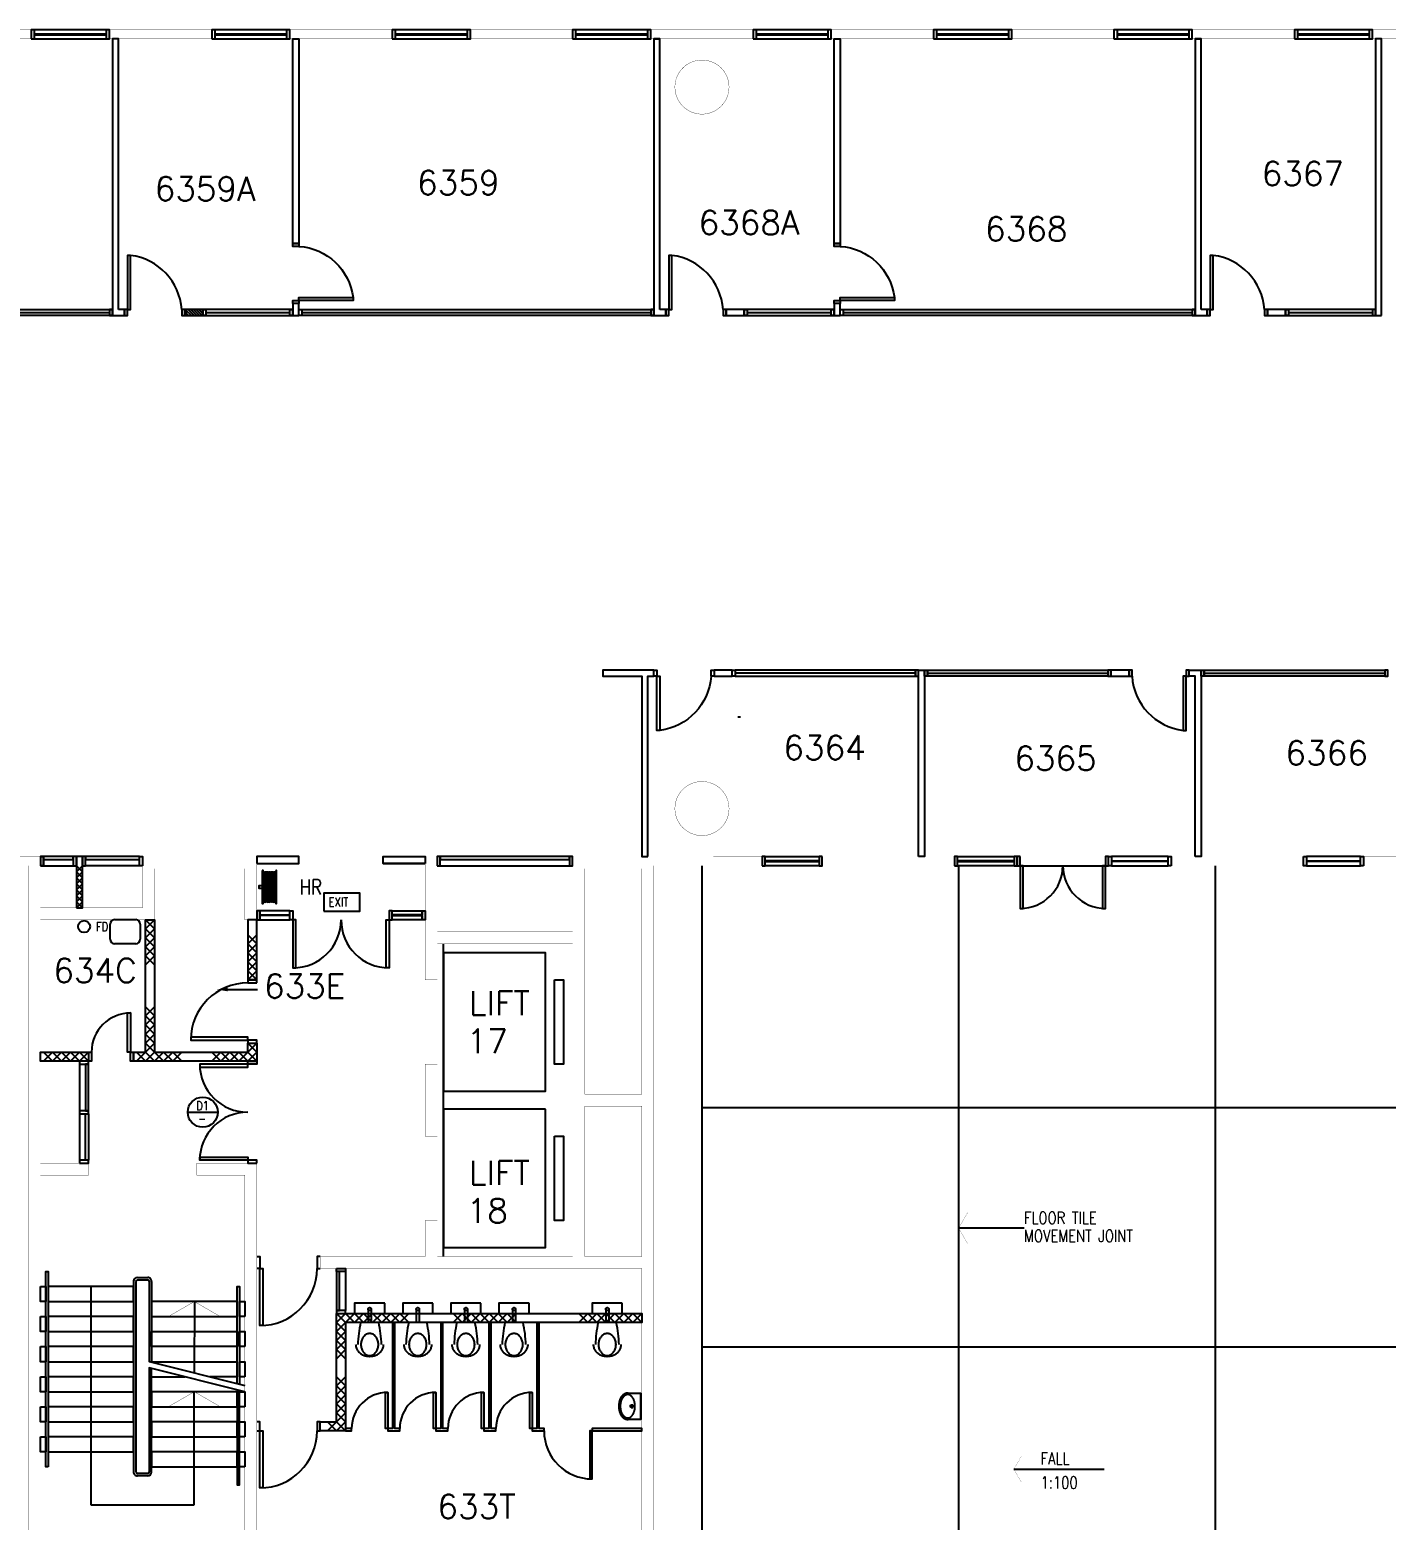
# Model space of a CAD drawing. Header units: millimetres. Extents: x -68474 to 336700, y -113450 to 53663.
# Drawn here: x 30825 to 53375, y 6964 to 31753 of the extents above; entities that cross this region are included whole.
import ezdxf

# ---------------------------------------------------------------- set-up
doc = ezdxf.new("R2010")
doc.units = ezdxf.units.MM
doc.header["$LTSCALE"] = 1000
doc.linetypes.add('S3148a$0$HIDDEN', pattern=[0.375, 0.25, -0.125])
for name, color, linetype in [('S3148a$0$05 - IC New Built Wall', 3, 'Continuous'), ('S3148a$0$11', 14, 'Continuous'), ('S3148a$0$17', 1, 'Continuous'), ('S3148a$0$20', 7, 'Continuous'), ('S3148a$0$22', 7, 'Continuous'), ('S3148a$0$23', 7, 'Continuous'), ('S3148a$0$25', 7, 'Continuous'), ('S3148a$0$29', 7, 'Continuous'), ('S3148a$0$30', 14, 'Continuous'), ('S3148a$0$42', 7, 'Continuous'), ('S3148a$0$45', 7, 'Continuous'), ('S3148a$0$49', 7, 'Continuous'), ('S3148a$0$56', 7, 'Continuous'), ('S3148a$0$6', 7, 'Continuous'), ('S3148a$0$7', 7, 'Continuous'), ('S3148a$0$NDRYWALL', 1, 'Continuous'), ('S3148a$0$ROOM-NO', 4, 'Continuous')]:
    doc.layers.add(name, color=color, linetype=linetype)
doc.styles.add('S3148a$0$STANDARD', font='SIMPLEX')

# ---------------------------------------------------------------- blocks, each defined once
blk = doc.blocks.new('S3148a$0$D1050B')
at = {"layer": 'S3148a$0$30', "color": 14, "linetype": 'Continuous'}
for points in [[(0.05, 0.15), (0.1, 0.15), (0.1, 1.1), (0.05, 1.1)], [(0, 0), (0.05, 0), (0.05, 0.15), (0, 0.15)], [(1, 0), (1.05, 0), (1.05, 0.15), (1, 0.15)]]:
    blk.add_lwpolyline(points, close=True, dxfattribs=at)
blk.add_arc((0.05, 0.15), 0.95, 0, 90, dxfattribs=at)
blk = doc.blocks.new('S3148a$0$INSINK')
at = {"layer": 'S3148a$0$49', "color": 14, "linetype": 'Continuous'}
for p, q in [((0, 0.075), (0, 0.325)), ((0.075, 0.4), (0.425, 0.4)), ((0.5, 0.325), (0.5, 0.075)), ((0.425, 0), (0.075, 0))]:
    blk.add_line(p, q, dxfattribs=at)
for centre, start, end in [((0.075, 0.325001), 90, 180), ((0.425001, 0.325001), 0, 90), ((0.075, 0.075), 180, 270), ((0.425001, 0.075), 270, 0)]:
    blk.add_arc(centre, 0.075, start, end, dxfattribs=at)
blk = doc.blocks.new('S3148a$0$EXIT')
at = {"layer": 'S3148a$0$56', "color": 1, "linetype": 'Continuous'}
blk.add_lwpolyline([(0, 0), (0.6, 0), (0.6, 0.3), (0, 0.3)], close=True, dxfattribs=at)
at = {"layer": 'S3148a$0$56', "color": 1, "linetype": 'Continuous', "style": 'S3148a$0$STANDARD', "width": 0.8}
blk.add_text('EXIT', height=0.15, dxfattribs=at).set_placement((0.0816, 0.0747))
blk = doc.blocks.new('S3148a$0$FD')
at = {"layer": 'S3148a$0$45', "linetype": 'Continuous'}
blk.add_circle((0, 0), 0.1, dxfattribs=at)
at = {"layer": 'S3148a$0$45', "linetype": 'Continuous', "style": 'S3148a$0$STANDARD', "width": 0.8}
blk.add_text('FD', height=0.15, dxfattribs=at).set_placement((0.2, -0.075))
blk = doc.blocks.new('S3148a$0$D1700B')
at = {"layer": 'S3148a$0$30', "color": 14, "linetype": 'Continuous'}
for points in [[(0, 0), (0.05, 0), (0.05, 0.95), (0.1, 0.95), (0.1, 0.15), (0, 0.15), (0, 0)], [(1.7, 0), (1.65, 0), (1.65, 0.95), (1.6, 0.95), (1.6, 0.15), (1.7, 0.15), (1.7, 0)]]:
    blk.add_lwpolyline(points, dxfattribs=at)
for centre, start, end in [((0.05, 0.15), 0, 90), ((1.650003, 0.15), 90, 180)]:
    blk.add_arc(centre, 0.800001, start, end, dxfattribs=at)
blk = doc.blocks.new('S3148a$0$HR1')
at = {"layer": 'S3148a$0$56', "color": 1, "linetype": 'Continuous'}
for p, q in [((-0.235, 0.245), (0.235, 0.245)), ((-0.235, 0.215), (0.235, 0.215)), ((-0.235, 0.185), (0.235, 0.185)), ((-0.235, 0.155), (0.235, 0.155)), ((-0.235, 0.125), (0.235, 0.125)), ((-0.235, 0.095), (0.235, 0.095))]:
    blk.add_line(p, q, dxfattribs=at)
for points in [[(-0.275, 0.275), (0.275, 0.275), (0.275, 0.29), (-0.275, 0.29)], [(-0.275, 0.05), (0.275, 0.05), (0.275, 0.065), (-0.275, 0.065)], [(-0.025, 0.05), (0.025, 0.05), (0.025, 0), (-0.025, 0)]]:
    blk.add_lwpolyline(points, close=True, dxfattribs=at)
for centre, start, end in [((-0.235, 0.26), 90, 270), ((0.235, 0.26), 270, 90), ((-0.235, 0.23), 90, 270), ((-0.235, 0.2), 90, 270), ((-0.235, 0.17), 90, 270), ((-0.235, 0.14), 90, 270), ((-0.235, 0.11), 90, 270), ((-0.235, 0.08), 90, 270), ((0.235, 0.23), 270, 90), ((0.235, 0.2), 270, 90), ((0.235, 0.17), 270, 90), ((0.235, 0.14), 270, 90), ((0.235, 0.11), 270, 90), ((0.235, 0.08), 270, 90)]:
    blk.add_arc(centre, 0.015, start, end, dxfattribs=at)
blk = doc.blocks.new('S3148a$0$WC')
at = {"layer": 'S3148a$0$49', "color": 14, "linetype": 'Continuous'}
blk.add_line((-0.15, 0), (0.15, 0), dxfattribs=at)
at = {"layer": 'S3148a$0$49', "color": 14, "linetype": 'S3148a$0$HIDDEN'}
for p, q in [((-0.0249, -0.2251), (-0.0249, 0)), ((0.0251, -0.2251), (0.0251, 0))]:
    blk.add_line(p, q, dxfattribs=at)
at = {"layer": 'S3148a$0$49', "color": 14, "linetype": 'Continuous'}
blk.add_lwpolyline([(0.2332, 0.364901, 0.038902), (0.231178, 0.390581, 0.038109), (0.225258, 0.415655, 0.037587), (0.215343, 0.440149, 0.035627), (0.201971, 0.462951, 0.034853), (0.184819, 0.4845, 0.032579), (0.164927, 0.503564, 0.031843), (0.141753, 0.520632, 0.029932), (0.11665, 0.534728, 0.029397), (0.089106, 0.546139, 0.028181), (0.060431, 0.554319, 0.027906), (0.030451, 0.559328, 0.027494), (0.0001, 0.561001, 0.027494), (-0.030251, 0.559328, 0.027906), (-0.060231, 0.554319, 0.028181), (-0.088906, 0.546139, 0.029397), (-0.11645, 0.534728, 0.029932), (-0.141553, 0.520632, 0.031843), (-0.164727, 0.503564, 0.032579), (-0.184619, 0.4845, 0.034853), (-0.201771, 0.462951, 0.035627), (-0.215143, 0.440149, 0.037587), (-0.225058, 0.415655, 0.038109), (-0.230978, 0.390581, 0.038902), (-0.233, 0.364901)], format="xyb", dxfattribs=at)
blk.add_lwpolyline([(0.0001, 0.548001, 0.054705), (-0.025462, 0.545135, 0.052082), (-0.049869, 0.536959, 0.050414), (-0.073337, 0.523161, 0.045092), (-0.093811, 0.505164, 0.043264), (-0.112103, 0.482153, 0.038783), (-0.126427, 0.456451, 0.037617), (-0.137274, 0.427211, 0.0353), (-0.143781, 0.396696, 0.034916), (-0.145996, 0.364901, 0.034916), (-0.143781, 0.333106, 0.0353), (-0.137274, 0.30259, 0.037617), (-0.126427, 0.27335, 0.038783), (-0.112103, 0.247649, 0.043264), (-0.093811, 0.224638, 0.045092), (-0.073337, 0.206641, 0.050414), (-0.049869, 0.192843, 0.052082), (-0.025462, 0.184667, 0.054705), (0.0001, 0.1818, 0.054705), (0.025662, 0.184667, 0.052082), (0.050069, 0.192843, 0.050414), (0.073537, 0.206641, 0.045092), (0.094011, 0.224638, 0.043264), (0.112303, 0.247649, 0.038783), (0.126627, 0.27335, 0.037617), (0.137474, 0.30259, 0.0353), (0.143981, 0.333106, 0.034916), (0.146196, 0.364901, 0.034916), (0.143981, 0.396696, 0.0353), (0.137474, 0.427211, 0.037617), (0.126627, 0.456451, 0.038783), (0.112303, 0.482153, 0.043264), (0.094011, 0.505164, 0.045092), (0.073537, 0.523161, 0.050414), (0.050069, 0.536959, 0.052082), (0.025662, 0.545135, 0.054705), (0.0001, 0.548001)], format="xyb", close=True, dxfattribs=at)
blk.add_lwpolyline([(-0.2499, -0.3251), (0.2501, -0.3251), (0.2501, -0.1501), (-0.2499, -0.1501)], close=True, dxfattribs=at)
at = {"layer": 'S3148a$0$49', "color": 14, "linetype": 'S3148a$0$HIDDEN'}
blk.add_circle((0.0001, -0.2251), 0.025, dxfattribs=at)
at = {"layer": 'S3148a$0$49', "color": 14, "linetype": 'Continuous'}
for centre, start, end in [((1.535286, 0.397752), 181.087625, 193.279619), ((-1.535086, 0.397752), 346.720381, 358.912375)]:
    blk.add_arc(centre, 1.731561, start, end, dxfattribs=at)
blk = doc.blocks.new('S3148a$0$DRMK')
at = {"layer": 'S3148a$0$29', "color": 14, "linetype": 'Continuous'}
blk.add_line((-0.25, 0), (0.25, 0), dxfattribs=at)
blk.add_circle((0, 0), 0.25, dxfattribs=at)
at = {"layer": 'S3148a$0$29', "color": 14, "linetype": 'Continuous', "style": 'S3148a$0$STANDARD', "width": 0.8}
for tag, p in [('TAG1', (-0.1587, 0.03)), ('TAG3', (-0.1093, 0.0318)), ('TAG2', (-0.1587, -0.1799)), ('TAG4', (-0.1073, -0.1799))]:
    blk.add_attdef(tag, p, '', height=0.15, dxfattribs=at)
blk = doc.blocks.new('S3148a$0$W15')
at = {"layer": 'S3148a$0$23', "color": 14, "linetype": 'Continuous'}
for points in [[(0, 0), (1.3, 0), (1.3, 0.15), (0, 0.15)], [(0.05, 0), (1.25, 0), (1.25, 0.15), (0.05, 0.15)], [(0.05, 0.07), (1.25, 0.07), (1.25, 0.08), (0.05, 0.08)]]:
    blk.add_lwpolyline(points, close=True, dxfattribs=at)
blk = doc.blocks.new('S3148a$0$ARROW')
at = {"layer": 'S3148a$0$7', "color": 3, "linetype": 'Continuous', "const_width": 0.005}
blk.add_lwpolyline([(-0.433, 0.25), (0, 0), (0.433, 0.25)], dxfattribs=at)
blk = doc.blocks.new('S3148a$0$WHB')
at = {"layer": 'S3148a$0$49', "color": 14, "linetype": 'Continuous'}
for p, q in [((-0.319, -0.18), (-0.231, -0.18)), ((-0.275, -0.1358), (-0.275, -0.224))]:
    blk.add_line(p, q, dxfattribs=at)
blk.add_lwpolyline([(-0.5499, -0.257), (-0.5499, 0), (0, 0), (0, -0.257)], dxfattribs=at)
for points in [[(-0.5499, -0.257, -0.002263), (-0.549724, -0.267938, 0.036796), (-0.5488, -0.2788, 0.020421), (-0.546385, -0.289895, 0.014498), (-0.5432, -0.3008, 0.010932), (-0.539394, -0.312137, 0.038908), (-0.5345, -0.323, 0.008498), (-0.528085, -0.334012, 0.008482), (-0.5213, -0.3448, -0.000875), (-0.517665, -0.350522, 0.031206), (-0.5137, -0.356, 0.012082), (-0.508833, -0.361474, 0.003111), (-0.5038, -0.3668, 0.003418), (-0.498358, -0.372457, 0.006942), (-0.4928, -0.378, 0.02136), (-0.486346, -0.383668, 0.004577), (-0.4796, -0.389, 0.010329), (-0.472016, -0.394741, 0.020459), (-0.4641, -0.4, 0.011097), (-0.454214, -0.405612, 0.000222), (-0.4442, -0.411, 0.005265), (-0.433797, -0.416491, 0.003486), (-0.4233, -0.4218, 0.03693), (-0.407126, -0.428284, 0.017242), (-0.3903, -0.433, 0.00772), (-0.365676, -0.438744, 0.00623), (-0.3409, -0.4438, 0.007249), (-0.329931, -0.445752, 0.011082), (-0.3189, -0.4473, 0.017141), (-0.296937, -0.44907, 0.013335), (-0.2749, -0.4495, 0.011832), (-0.252918, -0.448864, 0.013868), (-0.231, -0.4471, 0.010346), (-0.219921, -0.445647, 0.007504), (-0.2089, -0.4438, 0.007334), (-0.183976, -0.438946, 0.014721), (-0.1593, -0.433, 0.021098), (-0.143742, -0.427981, 0.016671), (-0.1286, -0.4218, 0.002597), (-0.116958, -0.416588, 0.013831), (-0.1055, -0.411, 0.006107), (-0.095486, -0.405597, 0.013889), (-0.0857, -0.3998, 0.009703), (-0.077806, -0.394602, 0.01659), (-0.0702, -0.389, 0.007376), (-0.063502, -0.383568, 0.018682), (-0.0571, -0.3778, 0.004037), (-0.051612, -0.372338, 0.002917), (-0.0462, -0.3668, 0.003488), (-0.041091, -0.361454, 0.007308), (-0.0361, -0.356, 0.034111), (-0.032062, -0.350644, 0.001258), (-0.0284, -0.345, 0.012547), (-0.021568, -0.33404, 0.008451), (-0.0152, -0.3228, 0.032813), (-0.01028, -0.312022, 0.01499), (-0.0064, -0.3008, 0.017513), (-0.003328, -0.2899, 0.020828), (-0.0011, -0.2788, 0.031844), (-0.000225, -0.267931, -0.001864), (0, -0.257)], [(-0.2749, -0.1127, 0.004239), (-0.289204, -0.113251, 0.002651), (-0.3035, -0.114, 0.003533), (-0.31721, -0.114869, 0.006003), (-0.3309, -0.116, 0.015073), (-0.34193, -0.117427, 0.005128), (-0.3529, -0.1193, 0.012086), (-0.365606, -0.121897, 0.007915), (-0.3782, -0.125, 0.017555), (-0.394382, -0.129857, 0.016389), (-0.4102, -0.1358, 0.012678), (-0.421941, -0.140931, 0.028606), (-0.4332, -0.147, 0.005075), (-0.441524, -0.152288, 0.008504), (-0.4497, -0.1578, 0.002696), (-0.457488, -0.163282, 0.012777), (-0.4651, -0.169, 0.01603), (-0.471331, -0.174302, 0.016779), (-0.4772, -0.18, 0.006146), (-0.482301, -0.18541, 0.012077), (-0.4872, -0.191, 0.004888), (-0.491647, -0.196462, 0.003638), (-0.496, -0.202, 0.008947), (-0.499981, -0.207341, 0.006073), (-0.5038, -0.2128, 0.039408), (-0.506807, -0.218138, 0.017301), (-0.5092, -0.2238, 0.017623), (-0.513063, -0.234644, 0.033372), (-0.5158, -0.2458, 0.018563), (-0.516526, -0.251381, 0.012968), (-0.5169, -0.257, 0.012131), (-0.517005, -0.262402, 0.016663), (-0.5168, -0.2678, 0.029632), (-0.515325, -0.278934, 0.031912), (-0.5125, -0.2898, 0.01542), (-0.510432, -0.295474, 0.017108), (-0.508, -0.301, 0.002382), (-0.505364, -0.306433, 0.00952), (-0.5026, -0.3118, 0.009627), (-0.499383, -0.317448, 0.005168), (-0.496, -0.323, 0.013642), (-0.4923, -0.328605, 0.013648), (-0.4883, -0.334, 0.020386), (-0.483532, -0.339563, 0.012995), (-0.4784, -0.3448, 0.006177), (-0.472406, -0.350518, 0.012992), (-0.4662, -0.356, 0.001911), (-0.459656, -0.361407, -0.00085), (-0.4531, -0.3668, -0.002763), (-0.446549, -0.372299, 0.002623), (-0.44, -0.3778, 0.05247), (-0.430413, -0.38396, 0.00623), (-0.4201, -0.389, 0.021349), (-0.40648, -0.394932, 0.010161), (-0.3925, -0.4, 0.016064), (-0.372847, -0.406015, 0.009991), (-0.3529, -0.411, 0.017366), (-0.335986, -0.414265, 0.012989), (-0.3189, -0.4165, 0.01392), (-0.296931, -0.418207, 0.013692), (-0.2749, -0.4187, 0.012459), (-0.252921, -0.41804, 0.012166), (-0.231, -0.4163, 0.011998), (-0.213873, -0.414128, 0.016069), (-0.1969, -0.411, 0.011274), (-0.176834, -0.406224, 0.025447), (-0.1572, -0.4, 0.011112), (-0.144438, -0.394863, 0.017831), (-0.132, -0.389, 0.002905), (-0.121887, -0.383776, 0.025327), (-0.1121, -0.378, 0.00801), (-0.10424, -0.372551, 0.011565), (-0.0966, -0.3668, 0.003173), (-0.089937, -0.361475, 0.008314), (-0.0834, -0.356, 0.007853), (-0.077264, -0.350493, 0.007586), (-0.0713, -0.3448, 0.011579), (-0.066181, -0.339552, 0.019406), (-0.0614, -0.334, 0.014434), (-0.057382, -0.328617, 0.016024), (-0.0537, -0.323, 0.005126), (-0.050381, -0.31744, 0.007114), (-0.0472, -0.3118, 0.007738), (-0.044393, -0.306429, 0.002848), (-0.0417, -0.301, 0.021656), (-0.039297, -0.295482, 0.014757), (-0.0373, -0.2898, 0.027907), (-0.034472, -0.279028, 0.034296), (-0.033, -0.268, 0.016613), (-0.032856, -0.262501, 0.009533), (-0.033, -0.257, 0.010392), (-0.033345, -0.251385, 0.017332), (-0.034, -0.2458, 0.037977), (-0.036661, -0.234723, 0.020366), (-0.0406, -0.224, 0.016669), (-0.043134, -0.21826, 0.03136), (-0.0462, -0.2128, 0.006089), (-0.049858, -0.207335, 0.01105), (-0.0537, -0.202, 0.005719), (-0.05808, -0.196344, 0.006781), (-0.0626, -0.1908, 0.012108), (-0.067454, -0.185313, 0.005553), (-0.0725, -0.18, 0.016017), (-0.078354, -0.174343, 0.010389), (-0.0845, -0.169, 0.020034), (-0.092125, -0.163162, 0.010765), (-0.1001, -0.1578, 0.013175), (-0.109299, -0.15223, 0.005172), (-0.1187, -0.147, 0.012528), (-0.130085, -0.141168, 0.007684), (-0.1417, -0.1358, 0.017552), (-0.156402, -0.129848, 0.019466), (-0.1715, -0.125, 0.012068), (-0.184124, -0.121804, 0.015156), (-0.1969, -0.1193, 0.00473), (-0.20783, -0.117603, 0.008692), (-0.2188, -0.1162, 0.005092), (-0.232536, -0.114838, 0.0067), (-0.2463, -0.1138, 0.005974), (-0.260594, -0.113101, 0.004448), (-0.2749, -0.1127)]]:
    blk.add_lwpolyline(points, format="xyb", dxfattribs=at)
blk.add_circle((-0.274895, -0.179899), 0.0275, dxfattribs=at)

msp = doc.modelspace()

# ---------------------------------------------------------------- hatches: boundary and pattern name
at = {"layer": 'S3148a$0$05 - IC New Built Wall', "ltscale": 700}
h = msp.add_hatch(dxfattribs=at)
h.set_pattern_fill('ANSI31', color=8, scale=10, angle=-90)
h.set_pattern_definition([(315, (33550.1, 27050.1), (22.4506, 22.4506), [])])
h.paths.add_polyline_path([(33400.1, 27100.1), (33400.1, 27000.1), (33700.1, 27000.1), (33700.1, 27100.1)])

# ---------------------------------------------------------------- linework, layer by layer
at = {"layer": 'S3148a$0$05 - IC New Built Wall', "color": 1, "ltscale": 700}
for points in [[(26300.1, 27100.1), (32200.1, 27100.1), (32200.1, 27000.1), (26300.1, 27000.1), (26300.1, 27100.1)], [(26350.1, 27050.1), (32150.1, 27050.1)], [(32200.1, 27000.1), (32200.1, 27100.1), (32150.1, 27100.1), (32150.1, 27000.1), (32200.1, 27000.1)], [(33700.1, 27000.1), (35200.1, 27000.1), (35200.1, 27100.1), (33700.1, 27100.1), (33700.1, 27000.1)], [(33700.1, 27000.1), (33700.1, 27100.1), (33750.1, 27100.1), (33750.1, 27000.1), (33700.1, 27000.1)], [(33750.1, 27050.1), (35150.1, 27050.1)], [(35150.1, 27000.1), (35150.1, 27100.1), (35200.1, 27100.1), (35200.1, 27000.1), (35150.1, 27000.1)], [(35200.1, 27200.1), (35200.1, 27000.1), (35300.1, 27000.1), (35300.1, 27200.1), (35200.1, 27200.1)], [(35300.1, 27100.1), (41200.1, 27100.1), (41200.1, 27000.1), (35300.1, 27000.1), (35300.1, 27100.1)], [(35300.1, 27000.1), (35300.1, 27100.1), (35350.1, 27100.1), (35350.1, 27000.1), (35300.1, 27000.1)], [(35350.1, 27050.1), (41150.1, 27050.1)], [(41200.1, 27000.1), (41200.1, 27100.1), (41150.1, 27100.1), (41150.1, 27000.1), (41200.1, 27000.1)], [(42700.1, 27000.1), (44200.1, 27000.1), (44200.1, 27100.1), (42700.1, 27100.1), (42700.1, 27000.1)], [(42700.1, 27000.1), (42700.1, 27100.1), (42750.1, 27100.1), (42750.1, 27000.1), (42700.1, 27000.1)], [(42750.1, 27050.1), (44150.1, 27050.1)], [(44150.1, 27000.1), (44150.1, 27100.1), (44200.1, 27100.1), (44200.1, 27000.1), (44150.1, 27000.1)], [(44200.1, 27200.1), (44200.1, 27000.1), (44300.1, 27000.1), (44300.1, 27200.1), (44200.1, 27200.1)], [(44300.1, 27100.1), (50200.1, 27100.1), (50200.1, 27000.1), (44300.1, 27000.1), (44300.1, 27100.1)], [(44300.1, 27000.1), (44300.1, 27100.1), (44350.1, 27100.1), (44350.1, 27000.1), (44300.1, 27000.1)], [(44350.1, 27050.1), (50150.1, 27050.1)], [(50200.1, 27000.1), (50200.1, 27100.1), (50150.1, 27100.1), (50150.1, 27000.1), (50200.1, 27000.1)], [(50200.1, 27000.1), (50200.1, 27100.1), (50150.1, 27100.1), (50150.1, 27000.1), (50200.1, 27000.1)], [(51700.1, 27000.1), (53200.1, 27000.1), (53200.1, 27100.1), (51700.1, 27100.1), (51700.1, 27000.1)], [(51700.1, 27000.1), (51700.1, 27100.1), (51750.1, 27100.1), (51750.1, 27000.1), (51700.1, 27000.1)], [(51750.1, 27050.1), (53150.1, 27050.1)], [(53200.1, 27000.1), (53200.1, 27100.1), (53150.1, 27100.1), (53150.1, 27000.1), (53200.1, 27000.1)], [(45550.1, 21050.1), (42550.1, 21050.1)], [(45750.1, 21050.1), (48750.1, 21050.1)], [(50350.2, 21050.1), (53350.2, 21050.1)]]:
    msp.add_lwpolyline(points, dxfattribs=at)
for points in [[(42550.1, 21000.1), (42500.1, 21000.1), (42500.1, 21100.1), (42550.1, 21100.1)], [(45550.1, 21000.2), (45550.1, 21100.1), (42550.1, 21100.1), (42550.1, 21000.1)], [(45550.1, 21000.2), (45600.1, 21000.2), (45600.1, 21100.1), (45550.1, 21100.1)], [(45750.1, 21000.2), (45700.1, 21000.2), (45700.1, 21100.1), (45750.1, 21100.1)], [(45750.1, 21000.2), (45750.1, 21100.1), (48750.1, 21100.1), (48750.1, 21000.1)], [(48750.1, 21000.1), (48800.1, 21000.1), (48800.1, 21100.1), (48750.1, 21100.1)], [(50350.2, 21000.2), (50300.2, 21000.2), (50300.2, 21100.1), (50350.2, 21100.1)], [(50350.2, 21000.2), (50350.2, 21100.1), (53350.2, 21100.1), (53350.2, 21000.1)], [(53350.2, 21000.1), (53400.2, 21000.1), (53400.2, 21100.1), (53350.2, 21100.1)]]:
    msp.add_lwpolyline(points, close=True, dxfattribs=at)
at = {"layer": 'S3148a$0$11', "linetype": 'Continuous', "const_width": 5}
for points in [[(28999.8, 18000.1), (31000, 18000.1), (31000, 17150), (32700, 17150), (32700, 18000), (34600, 18000), (34600, 16950), (34400, 16950), (34400, 17800), (32900, 17800), (32900, 16950), (31000, 16950), (31000, 12900), (31800, 12900), (31800, 12700), (31000, 12700), (31000, 6300), (32200, 6300), (32200, 6100), (30800, 6100), (30800, 17850.1), (28999.8, 17850.1)], [(42999, 18000.1), (39850, 18000), (39850, 16750), (37600, 16750), (37600, 18000), (37400, 18000), (37400, 15950), (37600, 15950), (37600, 16550), (39850, 16550), (39850, 11350), (37600, 11350), (37600, 11950), (37400, 11950), (37400, 11350), (35650, 11350), (35650, 11150), (41000, 11150), (41000, 6300), (40125, 6300), (40125, 6100), (41200, 6100), (41200, 17850.1), (43000.4, 17850.1)], [(40050, 14050), (41000, 14050), (41000, 17800), (40050, 17800)], [(37400, 13350), (37600, 13350), (37600, 14550), (37400, 14550)], [(41000, 13850), (40050, 13850), (40050, 11350), (41000, 11350)], [(33600, 12900), (34600, 12900), (34600, 6300), (36375, 6300), (36375, 6100), (33200, 6100), (33200, 6300), (34400, 6300), (34400, 12700), (33600, 12700)]]:
    msp.add_lwpolyline(points, close=True, dxfattribs=at)
at = {"layer": 'S3148a$0$11', "linetype": 'Continuous'}
for points in [[(31600, 17150), (31700, 17150), (31700, 18000), (31600, 18000)], [(34600, 17885.9), (35300, 17885.9), (35300, 18000.1), (34600.1, 18000.1)], [(37400, 17885.9), (36700, 17885.9), (36700, 18000.1), (37399.9, 18000.1)], [(32550, 14600), (32550, 14750), (32750, 14750), (32750, 16950), (32900, 16950), (32900, 14750), (34450, 14750), (34450, 14900), (34600, 14900), (34600, 14600)], [(34450, 15950), (34600, 15950), (34600, 16950), (34450, 16950)], [(31800, 14600), (31000, 14600), (31000, 14750), (31800, 14750)], [(35650, 8450), (35650, 8600), (35925, 8600), (35925, 10400), (41000, 10400), (41000, 10250), (36075, 10250), (36075, 8450)]]:
    msp.add_lwpolyline(points, close=True, dxfattribs=at)
at = {"layer": 'S3148a$0$17', "linetype": 'Continuous'}
for p, q in [((41210.1, 31600.1), (41290.1, 31600.1)), ((50210.1, 31600.1), (50290.1, 31600.1))]:
    msp.add_line(p, q, dxfattribs=at)
at = {"layer": 'S3148a$0$17'}
for points in [[(32300.1, 27100.1), (32300.1, 31600.1), (32200.1, 31600.1), (32200.1, 27000.1), (32400.1, 27000.1), (32400.1, 27100.1)], [(41300.1, 27100.1), (41300.1, 31600.1), (41200.1, 31600.1), (41200.1, 27000.1), (41400.1, 27000.1), (41400.1, 27100.1)], [(50300.1, 27100.1), (50300.1, 31600.1), (50200.1, 31600.1), (50200.1, 27000.1), (50400.1, 27000.1), (50400.1, 27100.1)], [(53300.1, 27000.1), (53300.1, 31600.1), (53200.1, 31600.1), (53200.1, 27000.1)], [(33400.1, 27100.1), (33400.1, 27000.1), (33700.1, 27000.1), (33700.1, 27100.1)], [(42400.1, 27100.1), (42400.1, 27000.1), (42700.1, 27000.1), (42700.1, 27100.1)], [(51400.1, 27100.1), (51400.1, 27000.1), (51700.1, 27000.1), (51700.1, 27100.1)], [(41100, 18000.1), (41100, 21000.1), (41200, 21000.1), (41200, 21100.1), (40350, 21100.1), (40350, 21000.1), (41000, 21000.1), (41000, 18000.1)], [(42200.1, 21100.1), (42200.1, 21000.1), (42500.1, 21000.1), (42500.1, 21100.1)], [(45600.1, 18000.1), (45600.1, 21100.1), (45700.1, 21100.1), (45700.1, 18000.1)], [(48800.1, 21100.1), (48800.1, 21000.1), (49100.1, 21000.1), (49100.1, 21100.1)], [(50200.2, 18000.1), (50200.2, 21000.1), (50100.2, 21000.1), (50100.2, 21100.1), (50300.2, 21100.1), (50300.2, 18000.1)]]:
    msp.add_lwpolyline(points, close=True, dxfattribs=at)
for points in [[(35200.1, 28200.1), (35200.1, 31600.1), (35300.1, 31600.1), (35300.1, 28200.1), (35200.1, 28200.1)], [(44200.1, 28200.1), (44200.1, 31600.1), (44300.1, 31600.1), (44300.1, 28200.1), (44200.1, 28200.1)]]:
    msp.add_lwpolyline(points, dxfattribs=at)
for points in [[(35300.1, 28150.1), (35200.1, 28150.1), (35200.1, 28200.1), (35300.1, 28200.1), (35300.1, 28150.1, -0.3590449), (36200.1, 27300.1), (36200.1, 27250.1), (35300.1, 27250.1), (35300.1, 27200.1), (35200.1, 27200.1), (35200.1, 27250.1), (35300.1, 27250.1), (35300.1, 27300.1), (36200.1, 27300.1)], [(44300.1, 28150.1), (44200.1, 28150.1), (44200.1, 28200.1), (44300.1, 28200.1), (44300.1, 28150.1, -0.3590449), (45200.1, 27300.1), (45200.1, 27250.1), (44300.1, 27250.1), (44300.1, 27200.1), (44200.1, 27200.1), (44200.1, 27250.1), (44300.1, 27250.1), (44300.1, 27300.1), (45200.1, 27300.1)], [(33350.1, 27100.1), (33350.1, 27000.1), (33400.1, 27000.1), (33400.1, 27100.1), (33350.1, 27100.1, 0.3590449), (32500.1, 28000.1), (32450.1, 28000.1), (32450.1, 27100.1), (32400.1, 27100.1), (32400.1, 27000.1), (32450.1, 27000.1), (32450.1, 27100.1), (32500.1, 27100.1), (32500.1, 28000.1)], [(42350.1, 27100.1), (42350.1, 27000.1), (42400.1, 27000.1), (42400.1, 27100.1), (42350.1, 27100.1, 0.3590449), (41500.1, 28000.1), (41450.1, 28000.1), (41450.1, 27100.1), (41400.1, 27100.1), (41400.1, 27000.1), (41450.1, 27000.1), (41450.1, 27100.1), (41500.1, 27100.1), (41500.1, 28000.1)], [(51350.1, 27100.1), (51350.1, 27000.1), (51400.1, 27000.1), (51400.1, 27100.1), (51350.1, 27100.1, 0.3590449), (50500.1, 28000.1), (50450.1, 28000.1), (50450.1, 27100.1), (50400.1, 27100.1), (50400.1, 27000.1), (50450.1, 27000.1), (50450.1, 27100.1), (50500.1, 27100.1), (50500.1, 28000.1)], [(42150.1, 21000.1), (42150.1, 21100.1), (42200.1, 21100.1), (42200.1, 21000.1), (42150.1, 21000.1, -0.3590307), (41300, 20100.1), (41250, 20100.1), (41250, 21000.1), (41200, 21000.1), (41200, 21100.1), (41250, 21100.1), (41250, 21000.1), (41300, 21000.1), (41300, 20100.1)], [(49150.1, 21000.1), (49150.1, 21100.1), (49100.1, 21100.1), (49100.1, 21000.1), (49150.1, 21000.1, 0.3590307), (50000.2, 20100.1), (50050.2, 20100.1), (50050.2, 21000.1), (50100.2, 21000.1), (50100.2, 21100.1), (50050.2, 21100.1), (50050.2, 21000.1), (50000.2, 21000.1), (50000.2, 20100.1)]]:
    msp.add_lwpolyline(points, format="xyb", dxfattribs=at)
at = {"layer": 'S3148a$0$20', "linetype": 'Continuous', "const_width": 5}
for points in [[(29150, 31750.1), (30850, 31750.1), (30850, 31600.1), (29150, 31600.1)], [(32150, 31750.1), (33850, 31750.1), (33850, 31600.1), (32150, 31600.1)], [(35150, 31750.1), (36850, 31750.1), (36850, 31600.1), (35150, 31600.1)], [(38150, 31750.1), (39850, 31750.1), (39850, 31600.1), (38150, 31600.1)], [(41150, 31750.1), (42850, 31750.1), (42850, 31600.1), (41150, 31600.1)], [(44150, 31750.1), (45850, 31750.1), (45850, 31600.1), (44150, 31600.1)], [(47150, 31750.1), (48850, 31750.1), (48850, 31600.1), (47150, 31600.1)], [(50150, 31750.1), (51850, 31750.1), (51850, 31600.1), (50150, 31600.1)], [(44000.3, 18000), (46200.3, 18000), (46200.3, 17850), (44000.3, 17850)], [(52000.1, 18000), (49800.1, 18000), (49800.1, 17850), (52000.1, 17850)]]:
    msp.add_lwpolyline(points, close=True, dxfattribs=at)
msp.add_lwpolyline([(54800, 26649.8), (54800, 31600.1), (53150, 31600.1), (53150, 31750.1), (54950, 31750.1), (54950, 26649.8)], dxfattribs=at)
at = {"layer": 'S3148a$0$20', "linetype": 'Continuous'}
msp.add_lwpolyline([(54950, 22200, 5, 5, 0), (54950, 17850.1, 5, 5, 0), (53000, 17850.1, 5, 5, 0), (53000, 18000.1, 5, 5, 0), (54800, 18000.1, 5, 5, 0), (54800, 22200, 0, 0, 0)], format="xyseb", close=True, dxfattribs=at)
for points in [[(34650, 17100), (34600, 17100), (34600, 16950), (34650, 16950)], [(34650, 17030), (35150, 17030), (35150, 17100), (34650, 17100)], [(34650, 16950), (35150, 16950), (35150, 17020), (34650, 17020)], [(37350, 17030), (36850, 17030), (36850, 17100), (37350, 17100)], [(37350, 16950), (36850, 16950), (36850, 17020), (37350, 17020)], [(37350, 17100), (37400, 17100), (37400, 16950), (37350, 16950)]]:
    msp.add_lwpolyline(points, close=True, dxfattribs=at)
at = {"layer": 'S3148a$0$22', "linetype": 'Continuous'}
for p, q in [((34450, 14900), (34600, 14750)), ((34450, 14750), (34600, 14900))]:
    msp.add_line(p, q, dxfattribs=at)
for points in [[(31700, 17150), (31600, 17250), (31700, 17350), (31600, 17450), (31700, 17550), (31600, 17650), (31700, 17750), (31600, 17850)], [(31600, 17150), (31700, 17250), (31600, 17350), (31700, 17450), (31600, 17550), (31700, 17650), (31600, 17750), (31700, 17850)], [(32900, 16950), (32750, 16800), (32900, 16650), (32750, 16500), (32900, 16350), (32750, 16200)], [(32750, 16950), (32900, 16800), (32750, 16650), (32900, 16500), (32750, 16350), (32900, 16200)], [(34450, 15950), (34600, 16100), (34450, 16250), (34600, 16400), (34450, 16550), (34600, 16700)], [(34600, 15950), (34450, 16100), (34600, 16250), (34450, 16400), (34600, 16550), (34450, 16700)], [(32750, 14750), (32900, 14900), (32750, 15050), (32900, 15200), (32750, 15350), (32900, 15500)], [(32900, 14750), (32750, 14900), (32900, 15050), (32750, 15200), (32900, 15350), (32750, 15500)], [(31800, 14600), (31650, 14750), (31500, 14600), (31350, 14750), (31200, 14600), (31050, 14750)], [(31800, 14750), (31650, 14600), (31500, 14750), (31350, 14600), (31200, 14750), (31050, 14600)], [(33350, 14600), (33200, 14750), (33050, 14600), (32900, 14750), (32750, 14600), (32600, 14750)], [(33350, 14750), (33200, 14600), (33050, 14750), (32900, 14600), (32750, 14750), (32600, 14600)], [(34600, 14600), (34450, 14750), (34300, 14600), (34150, 14750), (34000, 14600), (33850, 14750)], [(34600, 14750), (34450, 14600), (34300, 14750), (34150, 14600), (34000, 14750), (33850, 14600)], [(36075, 10400), (35925, 10250), (36075, 10100), (35925, 9950), (36075, 9800), (35925, 9650)], [(35925, 10400), (36075, 10250), (35925, 10100), (36075, 9950), (35925, 9800), (36075, 9650)], [(36075, 10250), (36225, 10400), (36375, 10250), (36525, 10400), (36675, 10250), (36825, 10400), (36975, 10250), (37125, 10400)], [(36075, 10400), (36225, 10250), (36375, 10400), (36525, 10250), (36675, 10400), (36825, 10250), (36975, 10400), (37125, 10250)], [(38912.5, 10400), (38762.5, 10250), (38612.5, 10400), (38462.5, 10250), (38312.5, 10400), (38162.5, 10250), (38012.5, 10400), (37862.5, 10250)], [(38912.5, 10250), (38762.5, 10400), (38612.5, 10250), (38462.5, 10400), (38312.5, 10250), (38162.5, 10400), (38012.5, 10250), (37862.5, 10400)], [(41000, 10400), (40850, 10250), (40700, 10400), (40550, 10250), (40400, 10400), (40250, 10250), (40100, 10400), (39950, 10250)], [(41000, 10250), (40850, 10400), (40700, 10250), (40550, 10400), (40400, 10250), (40250, 10400), (40100, 10250), (39950, 10400)], [(35925, 8600), (36075, 8750), (35925, 8900), (36075, 9050), (35925, 9200), (36075, 9350)], [(36075, 8600), (35925, 8750), (36075, 8900), (35925, 9050), (36075, 9200), (35925, 9350)], [(36075, 8450), (35925, 8600), (35775, 8450)], [(36075, 8600), (35925, 8450), (35775, 8600)]]:
    msp.add_lwpolyline(points, dxfattribs=at)
at = {"layer": 'S3148a$0$23', "linetype": 'Continuous'}
for points in [[(43000.4, 17850.1), (43050.4, 17850.1), (43050.4, 18000.1), (43000.4, 18000.1)], [(43950.3, 17929.9), (43050.4, 17929.9), (43050.4, 18000), (43950.3, 18000)], [(43950.3, 17850), (43050.4, 17850), (43050.4, 17920.1), (43950.3, 17920.1)], [(44000.3, 18000), (43950.3, 18000), (43950.3, 17850), (44000.3, 17850)], [(46199.9, 17850), (46249.9, 17850), (46249.9, 18000), (46199.9, 18000)], [(47190.1, 17929.8), (46249.9, 17929.8), (46249.9, 18000.1), (47190.1, 18000.1)], [(47190.1, 17850.1), (46249.9, 17850.1), (46249.9, 17920), (47190.1, 17920)], [(47190.1, 17850.1), (47240.1, 17850.1), (47240.1, 18000.1), (47190.1, 18000.1)], [(48810.1, 17850), (48760.1, 17850), (48760.1, 18000), (48810.1, 18000)], [(48810.1, 17929.8), (49750.1, 17929.8), (49750.1, 18000), (48810.1, 18000)], [(48810.1, 17850), (49750.1, 17850), (49750.1, 17920), (48810.1, 17920)], [(49800.1, 17850), (49750.1, 17850), (49750.1, 18000), (49800.1, 18000)], [(52000.1, 18000), (52050.1, 18000), (52050.1, 17850), (52000.1, 17850)], [(52050.1, 17929.9), (52950, 17929.9), (52950, 18000), (52050.1, 18000)], [(52050.1, 17850), (52950, 17850), (52950, 17920.1), (52050.1, 17920.1)], [(53000, 17850.1), (52950, 17850.1), (52950, 18000.1), (53000, 18000.1)]]:
    msp.add_lwpolyline(points, close=True, dxfattribs=at)
at = {"layer": 'S3148a$0$25', "linetype": 'Continuous'}
for p, q in [((47290.1, 17849.9), (48710.1, 17849.9)), ((37700, 11350), (37700, 16550)), ((32550.2, 10935), (32550.1, 7765.1)), ((32590.2, 10935), (32590, 7765)), ((32615.2, 11000), (32785.1, 11000)), ((32615.2, 10960), (32785.1, 10960)), ((32850.1, 10935), (32850, 9592.7)), ((31840, 10849.9), (31839.4, 7218.2)), ((33560.2, 10600), (33560, 9414.2)), ((32849.9, 7765), (32850, 9489.7)), ((32850.2, 9600), (34270, 9600)), ((32850.2, 9350), (33405.9, 9350)), ((34270, 9350), (33815.5, 9350)), ((33559.7, 7218.2), (33560, 9100)), ((32784.9, 7740), (32615, 7740)), ((32784.9, 7700), (32615.1, 7700)), ((31839.4, 7218.2), (33559.7, 7218.2))]:
    msp.add_line(p, q, dxfattribs=at)
for points in [[(31130, 7850), (31090.2, 7850), (31090.2, 11100), (31130, 11100)], [(31000, 10850), (31090, 10850), (31090, 10600), (31000, 10600)], [(31130.2, 10600), (32550, 10600), (32550, 10850), (31130.2, 10850)], [(32850.2, 10350), (34270, 10350), (34270, 10600), (32850.2, 10600)], [(34400.2, 10350), (34310, 10350), (34310, 10600), (34400.2, 10600)], [(31000, 10350), (31090, 10350), (31090, 10100), (31000, 10100)], [(31130.2, 10100), (32550, 10100), (32550, 10350), (31130.2, 10350)], [(32850.2, 10100), (34270, 10100), (34270, 9850), (32850.2, 9850)], [(34400.2, 9850), (34310, 9850), (34310, 10100), (34400.2, 10100)], [(31000, 9850), (31090, 9850), (31090, 9600), (31000, 9600)], [(31130.2, 9600), (32550, 9600), (32550, 9850), (31130.2, 9850)], [(34400.2, 9350), (34310, 9350), (34310, 9600), (34400.2, 9600)], [(31000, 9350), (31090, 9350), (31090, 9100), (31000, 9100)], [(31130.2, 9100), (32550, 9100), (32550, 9350), (31130.2, 9350)], [(32850.2, 8850), (34270, 8850), (34270, 9100), (32850.2, 9100)], [(34400.2, 8850), (34310, 8850), (34310, 9100), (34400.2, 9100)], [(31000, 8850), (31090, 8850), (31090, 8600), (31000, 8600)], [(31130.2, 8600), (32550, 8600), (32550, 8850), (31130.2, 8850)], [(32850.2, 8350), (34270, 8350), (34270, 8600), (32850.2, 8600)], [(34400.2, 8350), (34310, 8350), (34310, 8600), (34400.2, 8600)], [(31000, 8350), (31090, 8350), (31090, 8100), (31000, 8100)], [(31130.2, 8100), (32550, 8100), (32550, 8350), (31130.2, 8350)], [(32850.2, 7850), (34270, 7850), (34270, 8100), (32850.2, 8100)], [(34400.2, 7850), (34310, 7850), (34310, 8100), (34400.2, 8100)]]:
    msp.add_lwpolyline(points, close=True, dxfattribs=at)
for points in [[(32810.1, 10935), (32810, 9602.8), (34400, 9203.1)], [(34270, 9235.7), (34270.1, 10850), (34310.1, 10850), (34310, 9225.7)], [(34400, 9100.1), (32810, 9499.8), (32809.9, 7765)], [(34270, 9132.7), (34269.9, 7550), (34309.9, 7550), (34310, 9122.7)]]:
    msp.add_lwpolyline(points, dxfattribs=at)
at = {"layer": 'S3148a$0$25', "linetype": 'Continuous', "const_width": 5}
for points in [[(33993.2, 10350), (33560.2, 10600), (33127.2, 10350)], [(33993.1, 8850), (33560.1, 9100), (33127.1, 8850)]]:
    msp.add_lwpolyline(points, dxfattribs=at)
at = {"layer": 'S3148a$0$25', "linetype": 'Continuous'}
for centre, radius, start, end in [((32615.2, 10935), 65, 90, 180), ((32615.2, 10935), 65, 157.38013, 179.98816), ((32615.2, 10935), 25, 90, 180), ((32615.2, 10935), 65, 90, 90.00637), ((32785.1, 10935), 65, 359.99211, 90), ((32785.1, 10935), 25, 359.99061, 90), ((32615.1, 7765), 65, 179.94115, 270), ((32615, 7765), 25, 179.9641, 270), ((32784.9, 7765), 25, 270, 359.97264), ((32784.9, 7765), 65, 270, 359.96078)]:
    msp.add_arc(centre, radius, start, end, dxfattribs=at)
at = {"layer": 'S3148a$0$30'}
msp.add_line((42596.2, 20325.9), (42643.1, 20325.9), dxfattribs=at)
at = {"layer": 'S3148a$0$30', "linetype": 'Continuous'}
for p, q in [((31050, 17850), (31545.2, 17850)), ((32650, 17850), (31750, 17850)), ((37650, 17850), (39800, 17850)), ((31650, 14550), (31650, 12950)), ((36075, 11100), (36075, 10450))]:
    msp.add_line(p, q, dxfattribs=at)
for points in [[(31000, 18000), (31050, 18000), (31050, 17850), (31000, 17850)], [(31800, 14750), (31850, 14750), (31850, 14600), (31800, 14600)], [(34600, 11350), (34650, 11350), (34650, 11150), (34600, 11150)], [(35650, 11350), (35600, 11350), (35600, 11150), (35650, 11150)], [(34600, 8450), (34650, 8450), (34650, 8600), (34600, 8600)], [(35650, 8600), (35600, 8600), (35600, 8450), (35650, 8450)]]:
    msp.add_lwpolyline(points, dxfattribs=at)
for points in [[(31000, 17850), (31050, 17850), (31050, 18000), (31000, 18000)], [(31050, 17950), (31545.2, 17950), (31545.2, 18000), (31050, 18000)], [(31600, 18000), (31545.2, 18000), (31545.2, 17848.4), (31600, 17848.4)], [(31700, 17850), (31750, 17850), (31750, 18000), (31700, 18000)], [(31750, 17950), (32650, 17950), (32650, 18000), (31750, 18000)], [(32700, 17850), (32650, 17850), (32650, 18000), (32700, 18000)], [(37600, 17850), (37650, 17850), (37650, 18000), (37600, 18000)], [(37650, 17950), (39800, 17950), (39800, 18000), (37650, 18000)], [(39800, 17850), (39850, 17850), (39850, 18000), (39800, 18000)], [(47290.1, 18000.1), (47240.1, 18000.1), (47240.1, 17850.1), (47290.1, 17850.1)], [(47340.1, 17850.1), (47290.1, 17850.1), (47290.1, 17140.1), (47340.1, 17140.1)], [(48710.1, 17850), (48660.1, 17850), (48660.1, 17140), (48710.1, 17140)], [(48760.1, 18000), (48710.1, 18000), (48710.1, 17850), (48760.1, 17850)], [(32500, 14750), (32450, 14750), (32450, 15400), (32500, 15400)], [(32500, 14750), (32550, 14750), (32550, 14600), (32500, 14600)], [(31650, 14550), (31800, 14550), (31800, 14600), (31650, 14600)], [(31750, 13775), (31800, 13775), (31800, 14550), (31750, 14550)], [(31650, 13725), (31800, 13725), (31800, 13775), (31650, 13775)], [(31750, 13725), (31800, 13725), (31800, 12950), (31750, 12950)], [(31650, 12900), (31800, 12900), (31800, 12950), (31650, 12950)], [(34650, 11150), (34700, 11150), (34700, 10200), (34650, 10200)], [(35925, 11150), (36075, 11150), (36075, 11100), (35925, 11100)], [(35925, 10450), (35975, 10450), (35975, 11100), (35925, 11100)], [(35925, 10400), (36075, 10400), (36075, 10450), (35925, 10450)], [(34650, 8450), (34700, 8450), (34700, 7500), (34650, 7500)]]:
    msp.add_lwpolyline(points, close=True, dxfattribs=at)
for centre, radius, start, end in [((47290.1, 17850.1), 710, 270, 359.98386), ((48710.1, 17850.1), 710, 180.01614, 270), ((32500, 14750), 650, 90, 180), ((34650, 11150), 950, 270, 0), ((34650, 8450), 950, 270, 0)]:
    msp.add_arc(centre, radius, start, end, dxfattribs=at)
at = {"layer": 'S3148a$0$42', "linetype": 'Continuous'}
for points in [[(37700, 14099.7), (39400, 14099.7), (39400, 16400), (37700, 16400)], [(39550, 15950), (39700, 15950), (39700, 14550), (39550, 14550)], [(39400, 13799.9), (37700, 13799.9), (37700, 11500), (39400, 11500)], [(39550, 13350), (39700, 13350), (39700, 11950), (39550, 11950)]]:
    msp.add_lwpolyline(points, close=True, dxfattribs=at)
at = {"layer": 'S3148a$0$49', "linetype": 'Continuous'}
for points in [[(36856.1, 10250.1), (36856.1, 8488.1), (36775, 8488.1), (36775, 8450.1), (36975, 8450.1), (36975, 8488.1), (36894.1, 8488.1), (36894.1, 10250.1)], [(37656.1, 10250.1), (37656.1, 8488.1), (37575, 8488.1), (37575, 8450.1), (37775, 8450.1), (37775, 8488.1), (37694.1, 8488.1), (37694.1, 10250.1)], [(38456, 10250), (38456, 8488), (38374.9, 8488), (38374.9, 8450), (38574.9, 8450), (38574.9, 8488), (38494, 8488), (38494, 10250)], [(39256, 10250), (39256, 8488), (39174.9, 8488), (39174.9, 8450), (39374.9, 8450), (39374.9, 8488), (39294, 8488), (39294, 10250)]]:
    msp.add_lwpolyline(points, dxfattribs=at)
for points in [[(36775, 8488.1), (36737, 8488.1), (36737, 9088.1), (36775, 9088.1)], [(37575, 8488.1), (37537, 8488.1), (37537, 9088.1), (37575, 9088.1)], [(38374.9, 8488), (38336.9, 8488), (38336.9, 9088), (38374.9, 9088)], [(39174.9, 8488), (39136.9, 8488), (39136.9, 9088), (39174.9, 9088)], [(36075.1, 8450.1), (36175, 8450.1), (36175, 8488.1), (36075.1, 8488.1)], [(40174.9, 8450), (40136.9, 8450), (40136.9, 7650), (40174.9, 7650)], [(40174.9, 8450), (41000, 8450), (41000, 8488), (40174.9, 8488)]]:
    msp.add_lwpolyline(points, close=True, dxfattribs=at)
for centre, radius, start, end in [((36775, 8488.1), 600, 90, 180), ((37575, 8488.1), 600, 90, 180), ((38374.9, 8488), 600, 90, 180), ((39174.9, 8488), 600, 90, 180), ((40174.9, 8450), 800, 180, 270)]:
    msp.add_arc(centre, radius, start, end, dxfattribs=at)
at = {"layer": 'S3148a$0$6', "linetype": 'Continuous', "const_width": 5}
for points in [[(42450.1, 30800.1, 1), (41550.1, 30800.1, 1)], [(42450.1, 18800.1, 1), (41550.1, 18800.1, 1)]]:
    msp.add_lwpolyline(points, format="xyb", close=True, dxfattribs=at)
at = {"layer": 'S3148a$0$7', "color": 15, "linetype": 'Continuous'}
for p, q in [((42000.1, 17850.1), (42000.1, -18199.9)), ((46266.8, 17850.1), (46266.8, -18199.9)), ((50533.5, 17850.1), (50533.5, -18199.9)), ((54800.1, 13821.3), (42000.1, 13821.3)), ((54800.1, 9843.7), (42000.1, 9843.7)), ((54800.1, 9843.6), (42000.1, 9843.6))]:
    msp.add_line(p, q, dxfattribs=at)
at = {"layer": 'S3148a$0$7', "color": 3, "linetype": 'Continuous'}
for p, q in [((47353.9, 11821.3), (46266.8, 11821.3)), ((47185.5, 7811.2), (48687.4, 7811.2))]:
    msp.add_line(p, q, dxfattribs=at)
at = {"layer": 'S3148a$0$NDRYWALL', "linetype": 'Continuous'}
msp.add_line((36700, 17885.9), (37400, 17885.9), dxfattribs=at)
at = {"layer": 'S3148a$0$ROOM-NO'}
msp.add_line((34114.4, 15789.7), (34611.2, 15789.7), dxfattribs=at)
msp.add_solid([(34114.4, 15759.7), (34114.4, 15819.7), (33934.4, 15789.7)], dxfattribs=at)

# ---------------------------------------------------------------- block references
at = {"xscale": 999.9979999999999, "yscale": 999.9979999999999, "zscale": 1000}
for name, p in [('S3148a$0$W15', (30850, 31600.1)), ('S3148a$0$W15', (33850, 31600.1)), ('S3148a$0$W15', (36850, 31600.1)), ('S3148a$0$W15', (39850, 31600.1)), ('S3148a$0$W15', (42850, 31600.1)), ('S3148a$0$W15', (45850, 31600.1)), ('S3148a$0$W15', (48850, 31600.1)), ('S3148a$0$W15', (51850, 31600.1)), ('S3148a$0$EXIT', (35712.6, 17094.8)), ('S3148a$0$FD', (31726.8, 16836.4)), ('S3148a$0$INSINK', (32159.9, 16552.1))]:
    msp.add_blockref(name, p, dxfattribs=at)
for name, p, xscale, yscale, zscale, rotation in [('S3148a$0$HR1', (34637.5, 17494.3), 999.9979999999999, 999.9979999999999, 1000, 270), ('S3148a$0$D1700B', (34600, 12900), 999.9979999999999, 999.9979999999999, 1000, 90), ('S3148a$0$ARROW', (46266.8, 11821.3), 600, 600, 1000, 270), ('S3148a$0$WC', (36475.2, 10250), 999.9979999999999, 999.9979999999999, 1000, 180), ('S3148a$0$WC', (37275.2, 10250), 999.9979999999999, 999.9979999999999, 1000, 180), ('S3148a$0$WC', (38075.1, 10249.9), 999.9979999999999, 999.9979999999999, 1000, 180), ('S3148a$0$WC', (38875.1, 10249.9), 999.9979999999999, 999.9979999999999, 1000, 180), ('S3148a$0$WC', (40425.1, 10249.9), 999.9979999999999, 999.9979999999999, 1000, 180), ('S3148a$0$WHB', (40976, 8638.9), 799.9984, 799.9984, 800, 270), ('S3148a$0$ARROW', (47185.5, 7811.2), 499.999, 499.999, 1000, 270)]:
    msp.add_blockref(name, p, dxfattribs=dict(xscale=xscale, yscale=yscale, zscale=zscale, rotation=rotation))
ref = msp.add_blockref('S3148a$0$DRMK', (33700, 13750), dxfattribs=dict(xscale=999.9979999999999, yscale=999.9979999999999, zscale=1000))
ref.add_attrib('TAG2', ' -', (33541.3, 13570.1), dxfattribs={"layer": 'S3148a$0$29', "color": 14, "linetype": 'Continuous', "height": 150, "style": 'S3148a$0$STANDARD', "width": 0.8})
ref.add_attrib('TAG3', 'D1', (33590.7, 13781.8), dxfattribs={"layer": 'S3148a$0$29', "color": 14, "linetype": 'Continuous', "height": 150, "style": 'S3148a$0$STANDARD', "width": 0.8})
at = {"layer": 'S3148a$0$30', "xscale": 999.9979999999999, "yscale": 999.9979999999999, "zscale": 1000}
for name, p, rotation in [('S3148a$0$D1700B', (36850, 17100), 180), ('S3148a$0$D1050B', (34600, 14900), 90)]:
    msp.add_blockref(name, p, dxfattribs=dict(at, rotation=rotation))

# ---------------------------------------------------------------- texts
at = {"layer": 'S3148a$0$56', "linetype": 'Continuous', "style": 'S3148a$0$STANDARD', "width": 0.8}
msp.add_text('HR', height=250, dxfattribs=at).set_placement((35315, 17368.7))
at = {"layer": 'S3148a$0$7', "color": 3, "linetype": 'Continuous', "style": 'S3148a$0$STANDARD', "width": 0.8}
for s, p in [('FLOOR TILE', (47353.9, 11891.3)), ('MOVEMENT JOINT', (47353.9, 11591.3)), ('FALL', (47629, 7889.5)), ('1:100', (47629, 7489.5))]:
    msp.add_text(s, height=200, dxfattribs=at).set_placement(p)
at = {"layer": 'S3148a$0$ROOM-NO', "style": 'S3148a$0$STANDARD'}
for s, p in [('6367', (51303.9, 29161.8)), ('6359A', (32900, 28909.8)), ('6359', (37262.8, 29010)), ('6368A', (41942.8, 28345.3)), ('6368', (46704.5, 28241)), ('6364', (43351.5, 19612.4)), ('6365', (47191.6, 19436)), ('6366', (51698.8, 19525.8)), ('634C', (31215.1, 15905.8)), ('633E', (34717.1, 15647.3)), ('LIFT', (38129.2, 15364.7)), ('17', (38086.6, 14731.9)), ('LIFT', (38129.2, 12543)), ('18', (38086.6, 11910.1)), ('633T', (37600.5, 6990))]:
    msp.add_text(s, height=400, dxfattribs=at).set_placement(p)

doc.saveas('drawing.dxf')
